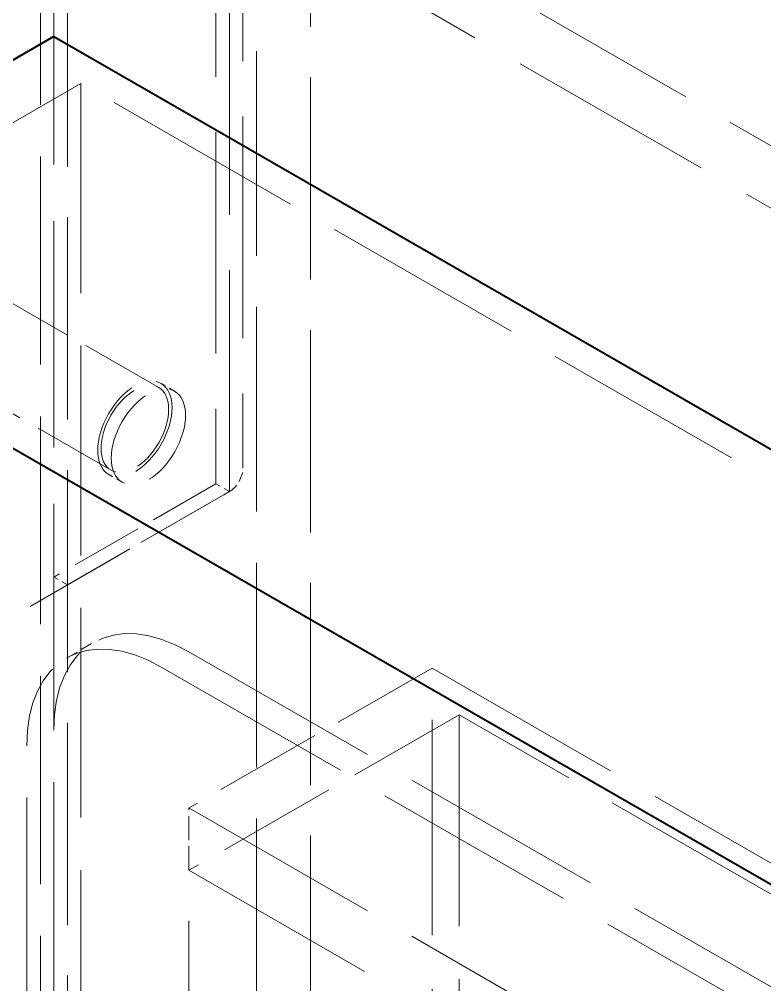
# Model space of a CAD drawing. Header units: millimetres. Extents: x 0 to 2378, y 0 to 1682.
# Drawn here: x 2110.54 to 2126.15, y 1500.03 to 1520.25 of the extents above; entities that cross this region are included whole.
import ezdxf

# ---------------------------------------------------------------- set-up
doc = ezdxf.new("R2010")
doc.units = ezdxf.units.MM
doc.header["$LTSCALE"] = 2
doc.linetypes.add('DASHED', pattern=[0.2067, 0.1654, -0.0413])
doc.layers.add('가려진 것(ISO)', color=2, linetype='DASHED', lineweight=18)
doc.layers.add('가시적인 것(ISO)', color=3, linetype='Continuous', lineweight=40)

msp = doc.modelspace()

# ---------------------------------------------------------------- linework, layer by layer
at = {"layer": '가려진 것(ISO)', "ltscale": 13.16608}
msp.add_line((2110.9797, 1539.1495), (2110.9797, 1414.5553), dxfattribs=at)
at = {"layer": '가려진 것(ISO)', "ltscale": 14.029995}
for p, q in [((2115.2223, 1529.8162), (2115.2223, 1510.8491)), ((2114.6566, 1529.4904), (2114.6566, 1510.5233)), ((2114.9395, 1510.3604), (2114.9395, 1529.3275))]:
    msp.add_line(p, q, dxfattribs=at)
at = {"layer": '가려진 것(ISO)', "ltscale": 12.965651}
msp.add_line((2115.5052, 1418.8191), (2115.5052, 1528.3705), dxfattribs=at)
at = {"layer": '가려진 것(ISO)', "ltscale": 12.810837}
for p, q in [((2116.6365, 1419.4732), (2116.6365, 1527.7164)), ((2111.5454, 1416.5414), (2111.5454, 1524.7846))]:
    msp.add_line(p, q, dxfattribs=at)
at = {"layer": '가려진 것(ISO)', "ltscale": 11.309377}
msp.add_line((2111.2625, 1519.8913), (2111.2625, 1527.5359), dxfattribs=at)
at = {"layer": '가려진 것(ISO)', "ltscale": 12.912267}
msp.add_line((2111.5454, 1526.0902), (2221.0055, 1463.0563), dxfattribs=at)
at = {"layer": '가려진 것(ISO)', "ltscale": 13.235192}
msp.add_line((2111.5454, 1524.7846), (2219.8741, 1462.4022), dxfattribs=at)
at = {"layer": '가려진 것(ISO)', "ltscale": 14.33136}
msp.add_line((2111.2625, 1505.3604), (2111.2625, 1519.8913), dxfattribs=at)
at = {"layer": '가려진 것(ISO)', "ltscale": 12.578616}
msp.add_line((2111.8282, 1518.9115), (2104.4743, 1514.6767), dxfattribs=at)
at = {"layer": '가려진 것(ISO)', "ltscale": 13.288179}
msp.add_line((2111.8282, 1518.9115), (2111.8282, 1451.5456), dxfattribs=at)
at = {"layer": '가려진 것(ISO)', "ltscale": 12.886484}
msp.add_line((2194.7011, 1471.1882), (2111.8282, 1518.9115), dxfattribs=at)
at = {"layer": '가려진 것(ISO)', "ltscale": 12.873099}
msp.add_line((2191.0242, 1464.8359), (2104.4743, 1514.6767), dxfattribs=at)
at = {"layer": '가려진 것(ISO)', "ltscale": 5.33305}
for p, q in [((2113.4586, 1512.5383), (2109.4988, 1514.8186)), ((2112.4605, 1510.8051), (2108.5008, 1513.0854))]:
    msp.add_line(p, q, dxfattribs=at)
at = {"layer": '가려진 것(ISO)', "ltscale": 0.380839}
for p, q in [((2113.7914, 1512.462), (2113.5085, 1512.6249)), ((2112.6935, 1510.5556), (2112.4106, 1510.7184)), ((2114.9395, 1510.3604), (2114.6566, 1510.5233)), ((2111.5454, 1508.4059), (2111.2625, 1508.5688))]:
    msp.add_line(p, q, dxfattribs=at)
at = {"layer": '가려진 것(ISO)', "ltscale": 4.571172}
for p, q in [((2114.6566, 1510.5233), (2111.2625, 1508.5688)), ((2111.5454, 1508.4059), (2114.9395, 1510.3604))]:
    msp.add_line(p, q, dxfattribs=at)
at = {"layer": '가려진 것(ISO)', "ltscale": 6.475868}
msp.add_line((2114.9395, 1510.3592), (2110.1312, 1507.5902), dxfattribs=at)
at = {"layer": '가려진 것(ISO)', "ltscale": 0.761779}
msp.add_line((2111.5291, 1506.8722), (2112.0948, 1507.198), dxfattribs=at)
at = {"layer": '가려진 것(ISO)', "ltscale": 13.036946}
for p, q in [((2114.091, 1507.0018), (2186.4987, 1465.305)), ((2113.5253, 1506.6761), (2185.933, 1464.9793)), ((2119.1821, 1506.6635), (2191.5899, 1464.9666)), ((2114.091, 1503.7317), (2186.4987, 1462.0348))]:
    msp.add_line(p, q, dxfattribs=at)
at = {"layer": '가려진 것(ISO)', "ltscale": 6.856808}
msp.add_line((2119.1821, 1506.6635), (2114.091, 1503.7317), dxfattribs=at)
at = {"layer": '가려진 것(ISO)', "ltscale": 13.634165}
for p, q in [((2119.1821, 1455.9755), (2119.1821, 1506.6635)), ((2111.2625, 1454.6725), (2111.2625, 1505.3604)), ((2110.6968, 1454.3468), (2110.6968, 1505.0347))]:
    msp.add_line(p, q, dxfattribs=at)
at = {"layer": '가려진 것(ISO)', "ltscale": 7.618686}
msp.add_line((2119.7478, 1505.6837), (2114.091, 1502.4261), dxfattribs=at)
at = {"layer": '가려진 것(ISO)', "ltscale": 12.731393}
msp.add_line((2190.4585, 1464.9641), (2119.7478, 1505.6837), dxfattribs=at)
at = {"layer": '가려진 것(ISO)', "ltscale": 13.398176}
msp.add_line((2119.7478, 1505.6837), (2119.7478, 1487.5707), dxfattribs=at)
at = {"layer": '가려진 것(ISO)', "ltscale": 1.520716}
msp.add_line((2114.091, 1502.4261), (2114.091, 1503.7317), dxfattribs=at)
at = {"layer": '가려진 것(ISO)', "ltscale": 12.833244}
msp.add_line((2114.091, 1502.4261), (2185.3673, 1461.3808), dxfattribs=at)
at = {"layer": '가려진 것(ISO)', "ltscale": 13.282315}
msp.add_line((2114.091, 1453.0463), (2114.091, 1502.4261), dxfattribs=at)
at = {"layer": '가려진 것(ISO)', "ltscale": 6.582059}
for centre in [(2112.9596, 1511.6717), (2113.2424, 1511.5088)]:
    msp.add_ellipse(centre, major_axis=(0.5489, 0.9532), ratio=0.5780931, dxfattribs=at)
at = {"layer": '가려진 것(ISO)', "ltscale": 5.983681}
msp.add_ellipse((2112.9596, 1511.6717), major_axis=(-0.499, -0.8666), ratio=0.5780931, dxfattribs=at)
at = {"layer": '가려진 것(ISO)', "ltscale": 0.598278}
msp.add_ellipse((2114.9395, 1510.6862), major_axis=(-0.1996, -0.3466), ratio=0.5780931, start_param=0.7834645, end_param=2.3542608, dxfattribs=at)
at = {"layer": '가려진 것(ISO)', "ltscale": 5.983681}
for centre in [(2114.091, 1503.7317), (2113.5253, 1503.4059)]:
    msp.add_ellipse(centre, major_axis=(-1.9961, 3.4663), ratio=0.5780931, start_param=5.4997209, end_param=7.0705172, dxfattribs=at)
at = {"layer": '가시적인 것(ISO)'}
for p, q in [((2111.2625, 1519.8913), (2103.3429, 1515.3307)), ((2111.2625, 1519.8913), (2198.9438, 1469.3991)), ((2191.0242, 1464.8385), (2103.3429, 1515.3307))]:
    msp.add_line(p, q, dxfattribs=at)

doc.saveas('drawing.dxf')
